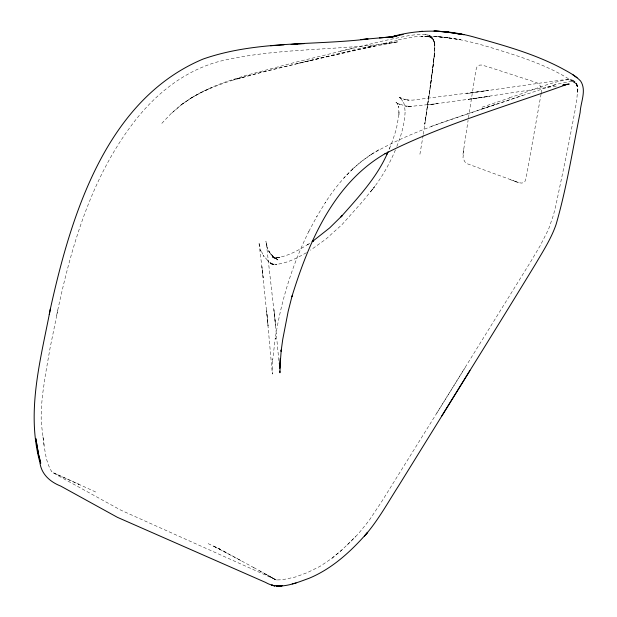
<?xml version="1.0" encoding="UTF-8"?>
<svg xmlns="http://www.w3.org/2000/svg" width="617" height="617" viewBox="0 0 617 617"><rect width="100%" height="100%" fill="white"/><g stroke="black" fill="none" stroke-linecap="round" stroke-linejoin="round"><path stroke-width="0.46" stroke-dasharray="3.08 2.31" d="M436.79 413.182L530.859 261.431L540.106 245.851L548.521 229.401L553.449 215.078L555.963 205.029L567.185 151.481L574.705 112.302L576.779 100L577.767 87.869L575.946 83.287L573.864 81.922M577.736 92.303L577.767 87.869M577.72 92.149C578.083 88.162 577.674 82.879 573.625 80.796L575.638 82.277L577.304 87.136M577.566 91.933L577.643 87.421L577.018 84.791M399.114 111.824L398.898 115.286L398.713 106.355L398.883 107.188L397.286 103.286L397.811 104.142L396.53 102.677L397.518 103.579L395.937 102.43L399.793 104.42L397.934 103.594L406.495 106.271L404.413 105.792L411.608 106.641L407.174 106.417L409.426 106.548M431.877 37.884L434.43 42.573L434.376 54.443L430.751 83.835L424.766 124.248L433.134 66.181L434.962 46.722L434.638 42.203L432.031 37.136L429.147 35.316L424.82 34.351L418.341 34.375L409.14 35.57L384.53 40.591L295.983 62.14L245.682 75.459L223.177 82.732L212.634 86.912L201.936 91.887L191.864 97.563L180.835 105.052L191.093 98.041L201.273 92.38L211.693 87.614M541.225 93.121L541.525 90.267L541.016 87.213L539.459 84.629L536.906 82.701L487.091 66.528L481.461 65.024L479.494 65.124L476.949 66.991L475.846 70.4L468.234 119.428M434.491 54.311L430.789 83.627M398.937 114.623L396.392 128.899L392.505 141.077L389.15 149.337M463.652 149.445L463.005 158.091L464.871 161.839L467.007 163.659L518.319 182.493L509.619 179.439M462.981 154.312L468.095 120.33M423.139 135.254L419.606 156.078M423.285 134.298L430.782 83.981L434.383 54.558L434.399 42.75L431.846 38.138L429.278 36.665M541.078 94L526.933 173.462L525.09 181.197C522.969 184.429 519.113 182.848 514.717 181.267M57.813 310.166L50.1 347.888L45.342 375.182L42.534 394.749L41.277 408.685L41.185 419.036L41.879 427.782L44.355 447.533L46.321 458.439L48.381 465.11L51.62 471.619L57.481 475.345L120.901 510.19L276.462 579.972L282.671 579.71L295.296 577.034L307.343 572.607L320.184 566.275L331.938 558.292L342.42 549.5L358.261 533.913L369.128 520.478L381.962 501.189L465.141 367.624M56.625 315.418C70.824 248.103 90.429 179.647 132.516 123.978C154.412 94.825 184.267 70.461 220.084 61.214C278.097 47.27 338.563 51.088 397.348 41.917L363.914 48.296L374.766 46.013L310.366 60.574L257.042 73.469L233.573 79.925L269.112 70.299L370.701 45.936M396.816 146.43C401.328 135.27 404.729 123.469 405.114 111.368L405.107 111.777L404.513 105.314L403.665 102.638L403.865 103.031L400.988 98.697L401.574 99.19L399.623 97.617L400.765 98.25L398.567 97.116L405.176 99.53L402.97 98.913L409.657 100.27L407.528 100.054L412.788 100.116L488.433 90.406L466.622 93.56L561.146 80.11L569.144 79.477L572.445 80.102L575.137 81.914M395.435 149.877C389.173 164.87 380.905 179.015 370.724 191.686L374.689 186.535L362.773 201.258L342.134 224.488L325.799 239.211L310.436 250.224M389.18 149.26L389.921 147.602M308.994 231.09C292.126 264.971 280.943 301.536 275.159 338.903L275.305 337.892L272.629 360.289L272.691 359.14L272.359 374.049L266.613 310.567L268.087 325.845L261.886 266.621L263.197 277.635L258.916 242.412L260.906 250.965L260.49 249.715L264.13 256.603L263.212 255.361L268.904 261.816L267.616 260.629L273.825 265.14L268.919 262.001L270.709 263.143M434.43 42.573L433.512 39.773L431.962 37.598M308.801 231.452L317.03 216.135L316.837 216.474L325.629 202.083L325.421 202.407C339.419 180.58 357.752 161.145 380.743 148.736M352.723 168.935L343.762 178.02M161.839 123.354L171.403 113.235L181.143 104.898L191.093 98.041M347.294 544.95L355.778 536.481M171.835 113.027L181.545 104.674L181.143 104.898M331.938 558.292L342.42 549.5M352.415 169.112L361.647 161.253L371.287 154.443M309.695 243.314L307.405 244.833L309.078 243.746C298.343 250.325 286.851 257.104 274.017 258.045L279.971 257.412L272.992 257.798L275.706 258.014L272.475 257.297L278.429 259.796L272.575 256.973L277.935 259.965L272.112 255.669L273.979 257.374L268.634 251.273L272.544 256.286L268.634 251.273M370.979 154.636C418.041 126.77 471.882 113.613 522.969 95.211M306.433 252.692C296.8 258.238 286.504 263.536 275.244 264.446L276.94 264.315L271.858 264.045L274.095 264.6L270.824 263.629L273.107 264.462L269.922 262.973L272.051 263.999M190.83 98.226C207.551 88.223 226.138 81.938 244.81 76.678M431.19 126.369L495.667 104.35M509.364 97.702C529.309 91.833 548.428 82.269 569.144 79.477M482.07 107.188L509.819 97.856M481.437 109.062L557.074 84.167L569.977 81.575L573.733 82.061L575.831 83.395L576.995 85.416M547.217 87.144L557.074 84.167M340.222 51.18L355.423 47.509M310.366 60.574L398.721 40.082M297.032 63.62L311.392 60.343M398.351 39.827C408.639 38.316 419.259 34.637 429.663 36.981L425.522 36.31C451.158 36.01 476.216 42.835 500.464 50.555C526.363 58.522 552.531 67.484 575.021 83.002L572.931 81.699L573.733 82.061M556.333 86.079L468.218 99.329L489.636 96.36L427.542 104.929L437.839 103.594L409.372 106.54M397.348 41.917L382.571 44.031L389.774 43.02M438.718 36.819L433.612 36.48L448.798 37.853L438.718 36.819L443.253 37.167M569.815 79.794L573.17 80.395M425.067 34.529L429.347 35.447M78.12 483.959L96.306 492.297M208.145 543.631L220.377 549.423L237.19 558.555M216.228 547.402L212.873 545.829L242.512 561.462M218.349 548.42L220.115 549.3L218.78 548.636M223.732 551.205L226.138 552.516M253.61 567.532L263.328 572.861M237.075 558.478L254.088 567.802M259.472 570.756L275.182 579.525L273.624 578.569M266.984 574.874L272.961 578.191M263.999 573.247L272.089 577.705L271.434 577.335M270.647 576.934L274.411 579.047M429.363 36.858L431.931 38.308L433.373 40.213M429.401 35.701L432.039 37.336L434.615 42.257M429.147 35.316L431.877 37.066M269.999 253.024L266.945 247.124L267.608 248.782L265.904 241.139L266.745 245.913M575.993 83.017L577.126 85.1M266.405 244L275.591 325.298L273.971 309.711L279.216 364.315M42.989 436.851L44.355 447.533M434.399 42.75L434.792 46.946M434.515 42.396L434.862 46.815M423.146 36.519L421.18 36.619L428.954 36.357L423.146 36.519M429.339 36.364L425.861 36.411L431.306 36.349L429.339 36.364M450.456 38.154L444.417 37.382L460.729 39.797L450.456 38.154M276.462 579.972L274.079 579.162L276.462 579.972M54.712 473.355L53.617 472.915L79.092 484.399L54.712 473.355"/><path stroke-width="0.93" d="M279.879 366.945L280.311 358.438L279.941 372.753L279.817 371.102M279.794 368.488L281.259 349.885L281.09 351.343L282.748 339.342L288.201 311.223L292.096 295.898L291.856 296.762C308.662 242.18 333.758 183.033 385.633 153.371L385 153.733C443.014 124.325 506.056 106.471 567.023 84.359L563.707 84.945L569.19 84.051L562.611 85.107M49.252 314.539L50.355 308.932C71.094 215.171 106.132 99.738 203.062 59.07C256.009 40.529 313.135 45.596 368.064 39.002L360.968 39.581L396.808 36.364L379.47 37.961M50.355 308.932C40.807 359.102 25.945 411.2 39.827 462.079C41.231 474.211 50.124 481.908 60.767 486.103L117.438 517.339L265.642 582.448C279.231 590.492 295.674 583.057 309.017 578.314C332.301 568.65 351.328 551.112 367.663 532.301L364.508 536.019C377.897 520.825 387.63 502.909 398.536 485.965L469.923 370.562M386.944 154.304L387.692 152.63M388.078 151.743C377.535 176.794 358.747 196.854 340.97 216.914L342.273 215.495L329.625 227.935L312.734 241.262M441.795 415.958C473.131 365.333 504.637 314.817 535.579 263.953C543.06 251.181 551.205 238.602 556.064 224.519C566.676 187.815 572.63 149.923 580.142 112.502C580.558 102.43 586.844 90.406 580.605 81.043C575.352 75.428 568.265 71.934 561.624 68.271C534.098 53.71 503.896 45.396 474.057 37.066C446.762 29.392 417.84 28.945 390.584 37.12L395.937 36.025L389.173 37.298L396.53 36.11L389.103 37.043M312.534 241.424L313.644 240.676L312.125 241.702M292.227 583.898L296.075 583.011M403.148 34.452L390.584 37.12M420.007 31.56L422.468 31.22M270.585 45.774L283.982 44.817M304.22 43.63L291.116 44.455L297.209 44.085M463.915 34.76L457.775 33.58M577.065 77.765L572.792 74.68M282.015 585.818L276.131 585.949L282.015 585.818M438.988 31.29L433.975 30.927L448.883 32.339L438.988 31.29M449.839 32.454L445.243 31.814L462.11 34.413L449.839 32.454M274.627 585.965L271.804 585.086L274.627 585.965M40.714 463.12L37.452 450.086L40.714 463.12M38.493 454.305L35.848 438.71L38.493 454.305"/></g></svg>
